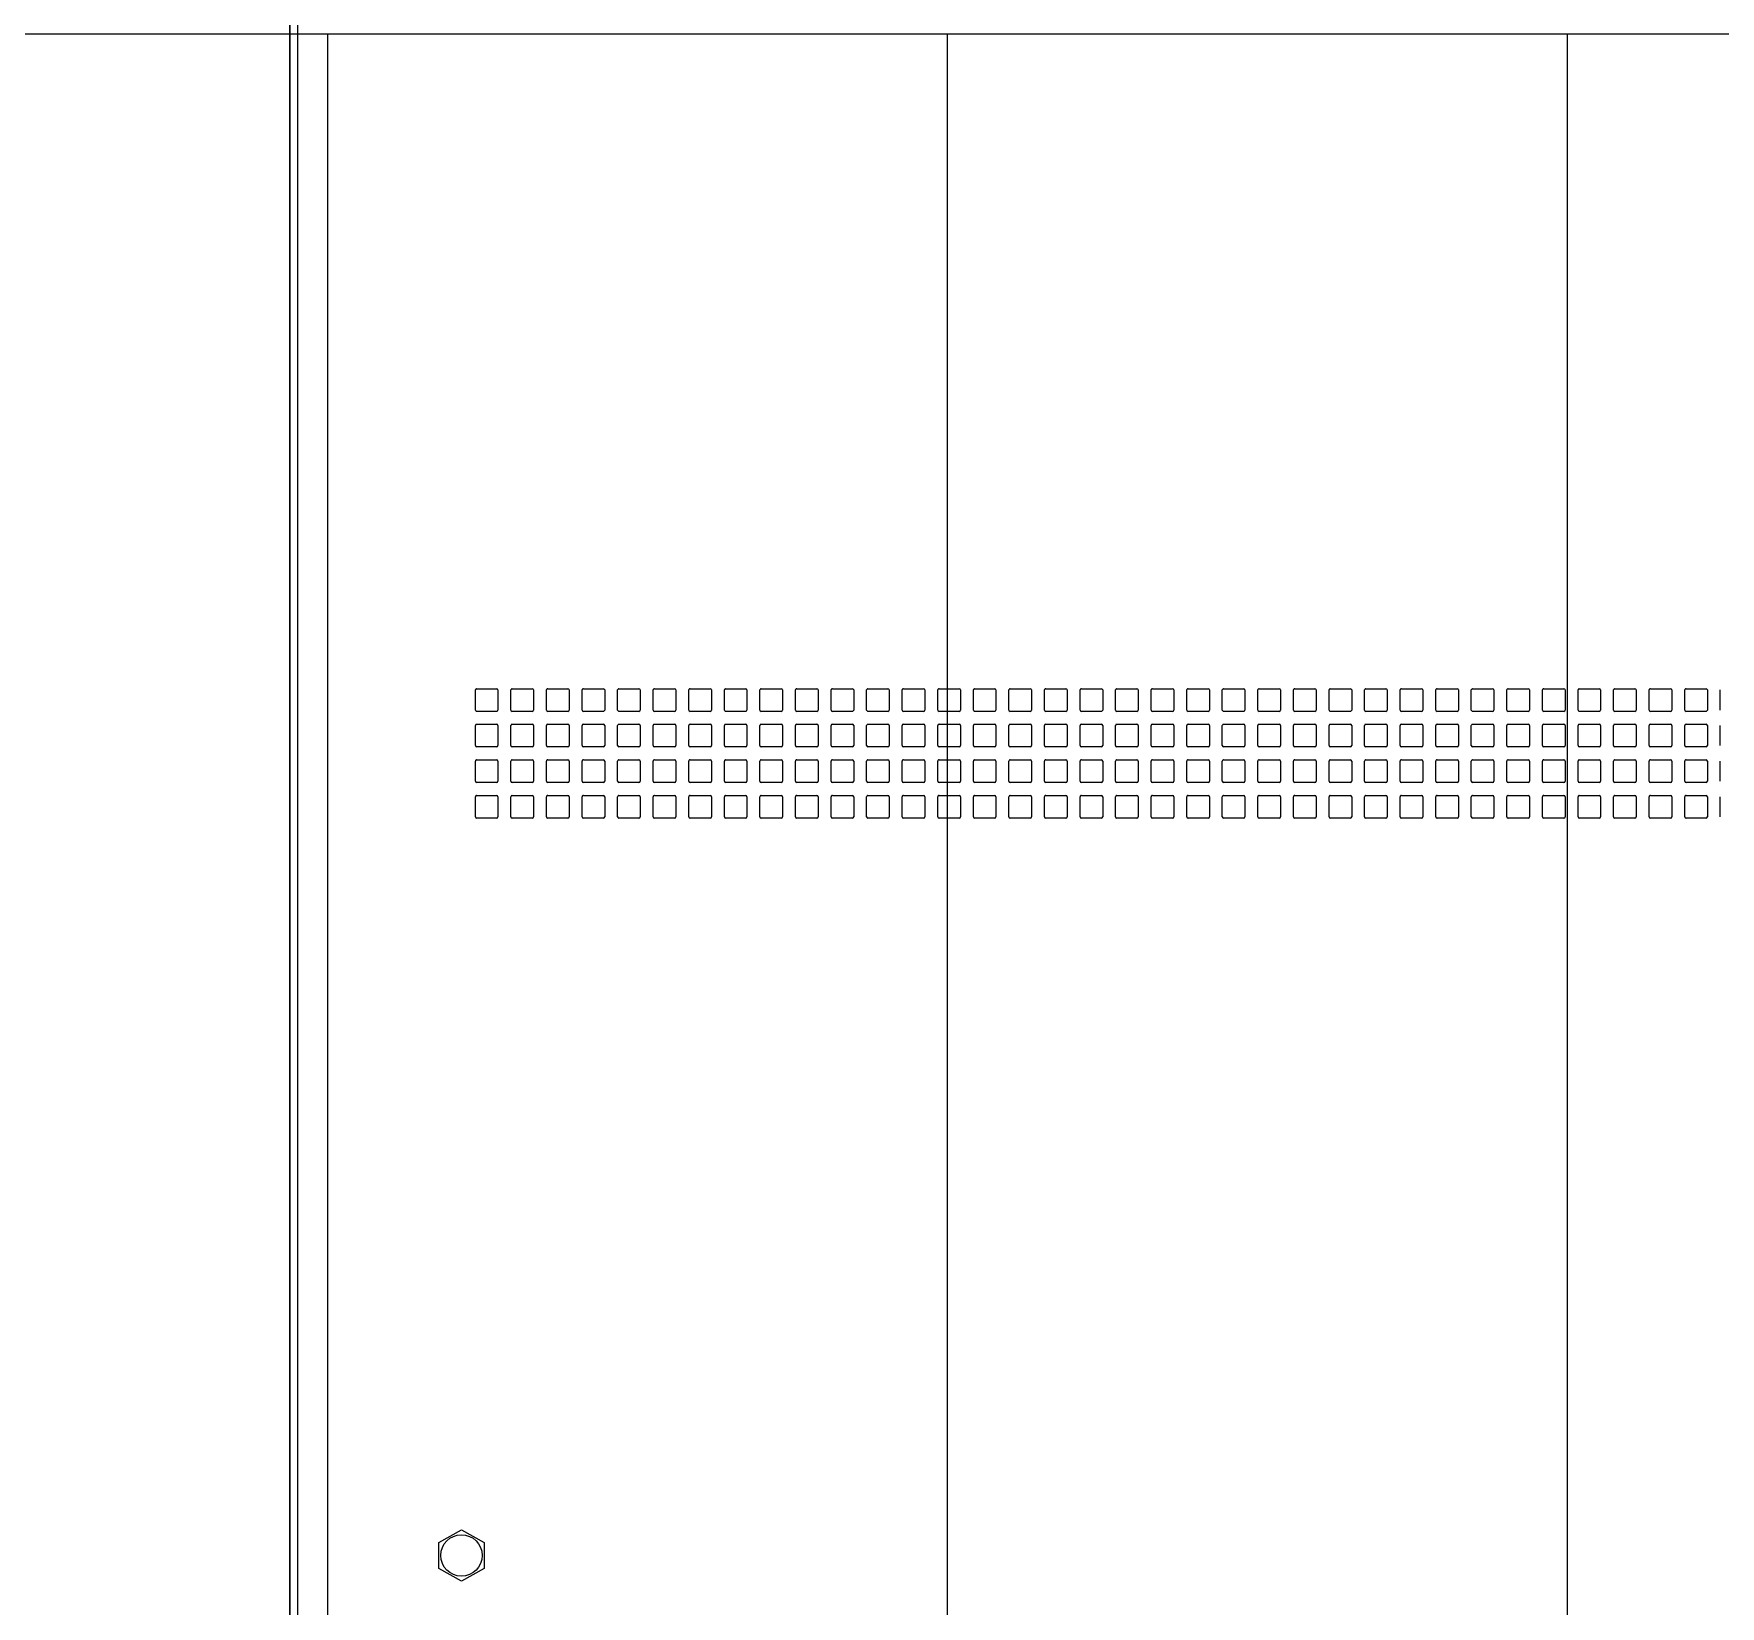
# Model space of a CAD drawing. Extents: x 539033 to 804858, y 468425 to 1263560.
# Drawn here: x 761426.1 to 761686.9, y 486296.1 to 486539.2 of the extents above; entities that cross this region are included whole.
import ezdxf

# ---------------------------------------------------------------- set-up
doc = ezdxf.new("R2010")
doc.units = 0
doc.header["$LTSCALE"] = 1000
doc.header["$MEASUREMENT"] = 0
doc.linetypes.add('DASHED2', pattern=[0.375, 0.25, -0.125])
doc.layers.get('0').update_dxf_attribs({"linetype": 'CONTINUOUS'})
doc.layers.add('02___PRT_ALL_AXES', color=7, linetype='CONTINUOUS')
doc.layers.add('线体内容', color=7, linetype='CONTINUOUS')

# ---------------------------------------------------------------- blocks, each defined once
blk = doc.blocks.new('A$C7E87390C')
at = {"layer": '线体内容', "linetype": 'DASHED2', "ltscale": 100}
for p, q in [((577.05, 600), (577.05, 0)), ((672.87, 600), (672.87, 0)), ((768.7, 600), (768.7, 0)), ((1230, 0), (2.09, 0))]:
    blk.add_line(p, q, dxfattribs=at)
blk = doc.blocks.new('8')
at = {"color": 7, "linetype": 'Continuous'}
for p, q in [((83489.77, 46043.17), (83489.77, 45331.17)), ((83490.97, 46043.17), (83490.97, 45331.17)), ((83491.07, 45332.07), (83491.07, 46043.17)), ((83460.97, 45637.17), (83464.47, 45639.14)), ((83460.97, 45633.16), (83460.97, 45637.17)), ((83464.47, 45639.14), (83467.97, 45637.17)), ((83467.97, 45637.17), (83467.97, 45633.17)), ((83464.47, 45631.2), (83460.97, 45633.16)), ((83467.97, 45633.17), (83464.47, 45631.2)), ((83269.82, 45520.97), (83269.82, 45517.87)), ((83271.82, 45517.87), (83271.82, 45520.97)), ((83272.02, 45521.17), (83275.12, 45521.17)), ((83275.32, 45520.97), (83275.32, 45517.87)), ((83277.32, 45517.87), (83277.32, 45520.97)), ((83277.52, 45521.17), (83280.62, 45521.17)), ((83280.82, 45520.97), (83280.82, 45517.87)), ((83282.82, 45517.87), (83282.82, 45520.97)), ((83283.02, 45521.17), (83286.12, 45521.17)), ((83286.32, 45520.97), (83286.32, 45517.87)), ((83288.32, 45517.87), (83288.32, 45520.97)), ((83288.52, 45521.17), (83291.62, 45521.17)), ((83291.82, 45520.97), (83291.82, 45517.87)), ((83293.82, 45517.87), (83293.82, 45520.97)), ((83294.02, 45521.17), (83297.12, 45521.17)), ((83297.32, 45520.97), (83297.32, 45517.87)), ((83299.32, 45517.87), (83299.32, 45520.97)), ((83299.52, 45521.17), (83302.62, 45521.17)), ((83302.82, 45520.97), (83302.82, 45517.87)), ((83304.82, 45517.87), (83304.82, 45520.97)), ((83305.02, 45521.17), (83308.12, 45521.17)), ((83308.32, 45520.97), (83308.32, 45517.87)), ((83310.32, 45517.87), (83310.32, 45520.97)), ((83310.52, 45521.17), (83313.62, 45521.17)), ((83313.82, 45520.97), (83313.82, 45517.87)), ((83315.82, 45517.87), (83315.82, 45520.97)), ((83316.02, 45521.17), (83319.12, 45521.17)), ((83319.32, 45520.97), (83319.32, 45517.87)), ((83321.32, 45517.87), (83321.32, 45520.97)), ((83321.52, 45521.17), (83324.62, 45521.17)), ((83324.82, 45520.97), (83324.82, 45517.87)), ((83326.82, 45517.87), (83326.82, 45520.97)), ((83327.02, 45521.17), (83330.12, 45521.17)), ((83330.32, 45520.97), (83330.32, 45517.87)), ((83332.32, 45517.87), (83332.32, 45520.97)), ((83332.52, 45521.17), (83335.62, 45521.17)), ((83335.82, 45520.97), (83335.82, 45517.87)), ((83337.82, 45517.87), (83337.82, 45520.97)), ((83338.02, 45521.17), (83341.12, 45521.17)), ((83341.32, 45520.97), (83341.32, 45517.87)), ((83343.32, 45517.87), (83343.32, 45520.97)), ((83343.52, 45521.17), (83346.62, 45521.17)), ((83346.82, 45520.97), (83346.82, 45517.87)), ((83348.82, 45517.87), (83348.82, 45520.97)), ((83349.02, 45521.17), (83352.12, 45521.17)), ((83352.32, 45520.97), (83352.32, 45517.87)), ((83354.32, 45517.87), (83354.32, 45520.97)), ((83354.52, 45521.17), (83357.62, 45521.17)), ((83357.82, 45520.97), (83357.82, 45517.87)), ((83359.82, 45517.87), (83359.82, 45520.97)), ((83360.02, 45521.17), (83363.12, 45521.17)), ((83363.32, 45520.97), (83363.32, 45517.87)), ((83365.32, 45517.87), (83365.32, 45520.97)), ((83365.52, 45521.17), (83368.62, 45521.17)), ((83368.82, 45520.97), (83368.82, 45517.87)), ((83370.82, 45517.87), (83370.82, 45520.97)), ((83371.02, 45521.17), (83374.12, 45521.17)), ((83374.32, 45520.97), (83374.32, 45517.87)), ((83376.32, 45517.87), (83376.32, 45520.97)), ((83376.52, 45521.17), (83379.62, 45521.17)), ((83379.82, 45520.97), (83379.82, 45517.87)), ((83381.82, 45517.87), (83381.82, 45520.97)), ((83382.02, 45521.17), (83385.12, 45521.17)), ((83385.32, 45520.97), (83385.32, 45517.87)), ((83387.32, 45517.87), (83387.32, 45520.97)), ((83387.52, 45521.17), (83390.62, 45521.17)), ((83390.82, 45520.97), (83390.82, 45517.87)), ((83392.82, 45517.87), (83392.82, 45520.97)), ((83393.02, 45521.17), (83396.12, 45521.17)), ((83396.32, 45520.97), (83396.32, 45517.87)), ((83398.32, 45517.87), (83398.32, 45520.97)), ((83398.52, 45521.17), (83401.62, 45521.17)), ((83401.82, 45520.97), (83401.82, 45517.87)), ((83403.82, 45517.87), (83403.82, 45520.97)), ((83404.02, 45521.17), (83407.12, 45521.17)), ((83407.32, 45520.97), (83407.32, 45517.87)), ((83409.32, 45517.87), (83409.32, 45520.97)), ((83409.52, 45521.17), (83412.62, 45521.17)), ((83412.82, 45520.97), (83412.82, 45517.87)), ((83414.82, 45517.87), (83414.82, 45520.97)), ((83415.02, 45521.17), (83418.12, 45521.17)), ((83418.32, 45520.97), (83418.32, 45517.87)), ((83420.32, 45517.87), (83420.32, 45520.97)), ((83420.52, 45521.17), (83423.62, 45521.17)), ((83423.82, 45520.97), (83423.82, 45517.87)), ((83425.82, 45517.87), (83425.82, 45520.97)), ((83426.02, 45521.17), (83429.12, 45521.17)), ((83429.32, 45520.97), (83429.32, 45517.87)), ((83431.32, 45517.87), (83431.32, 45520.97)), ((83431.52, 45521.17), (83434.62, 45521.17)), ((83434.82, 45520.97), (83434.82, 45517.87)), ((83436.82, 45517.87), (83436.82, 45520.97)), ((83437.02, 45521.17), (83440.12, 45521.17)), ((83440.32, 45520.97), (83440.32, 45517.87)), ((83442.32, 45517.87), (83442.32, 45520.97)), ((83442.52, 45521.17), (83445.62, 45521.17)), ((83445.82, 45520.97), (83445.82, 45517.87)), ((83447.82, 45517.87), (83447.82, 45520.97)), ((83448.02, 45521.17), (83451.12, 45521.17)), ((83451.32, 45520.97), (83451.32, 45517.87)), ((83453.32, 45517.87), (83453.32, 45520.97)), ((83453.52, 45521.17), (83456.62, 45521.17)), ((83456.82, 45520.97), (83456.82, 45517.87)), ((83458.82, 45517.87), (83458.82, 45520.97)), ((83459.02, 45521.17), (83462.12, 45521.17)), ((83462.32, 45520.97), (83462.32, 45517.87)), ((83275.12, 45517.67), (83272.02, 45517.67)), ((83280.62, 45517.67), (83277.52, 45517.67)), ((83286.12, 45517.67), (83283.02, 45517.67)), ((83291.62, 45517.67), (83288.52, 45517.67)), ((83297.12, 45517.67), (83294.02, 45517.67)), ((83302.62, 45517.67), (83299.52, 45517.67)), ((83308.12, 45517.67), (83305.02, 45517.67)), ((83313.62, 45517.67), (83310.52, 45517.67)), ((83319.12, 45517.67), (83316.02, 45517.67)), ((83324.62, 45517.67), (83321.52, 45517.67)), ((83330.12, 45517.67), (83327.02, 45517.67)), ((83335.62, 45517.67), (83332.52, 45517.67)), ((83341.12, 45517.67), (83338.02, 45517.67)), ((83346.62, 45517.67), (83343.52, 45517.67)), ((83352.12, 45517.67), (83349.02, 45517.67)), ((83357.62, 45517.67), (83354.52, 45517.67)), ((83363.12, 45517.67), (83360.02, 45517.67)), ((83368.62, 45517.67), (83365.52, 45517.67)), ((83374.12, 45517.67), (83371.02, 45517.67)), ((83379.62, 45517.67), (83376.52, 45517.67)), ((83385.12, 45517.67), (83382.02, 45517.67)), ((83390.62, 45517.67), (83387.52, 45517.67)), ((83396.12, 45517.67), (83393.02, 45517.67)), ((83401.62, 45517.67), (83398.52, 45517.67)), ((83407.12, 45517.67), (83404.02, 45517.67)), ((83412.62, 45517.67), (83409.52, 45517.67)), ((83418.12, 45517.67), (83415.02, 45517.67)), ((83423.62, 45517.67), (83420.52, 45517.67)), ((83429.12, 45517.67), (83426.02, 45517.67)), ((83434.62, 45517.67), (83431.52, 45517.67)), ((83440.12, 45517.67), (83437.02, 45517.67)), ((83445.62, 45517.67), (83442.52, 45517.67)), ((83451.12, 45517.67), (83448.02, 45517.67)), ((83456.62, 45517.67), (83453.52, 45517.67)), ((83462.12, 45517.67), (83459.02, 45517.67)), ((83269.82, 45515.47), (83269.82, 45512.37)), ((83271.82, 45512.37), (83271.82, 45515.47)), ((83272.02, 45515.67), (83275.12, 45515.67)), ((83275.32, 45515.47), (83275.32, 45512.37)), ((83277.32, 45512.37), (83277.32, 45515.47)), ((83277.52, 45515.67), (83280.62, 45515.67)), ((83280.82, 45515.47), (83280.82, 45512.37)), ((83282.82, 45512.37), (83282.82, 45515.47)), ((83283.02, 45515.67), (83286.12, 45515.67)), ((83286.32, 45515.47), (83286.32, 45512.37)), ((83288.32, 45512.37), (83288.32, 45515.47)), ((83288.52, 45515.67), (83291.62, 45515.67)), ((83291.82, 45515.47), (83291.82, 45512.37)), ((83293.82, 45512.37), (83293.82, 45515.47)), ((83294.02, 45515.67), (83297.12, 45515.67)), ((83297.32, 45515.47), (83297.32, 45512.37)), ((83299.32, 45512.37), (83299.32, 45515.47)), ((83299.52, 45515.67), (83302.62, 45515.67)), ((83302.82, 45515.47), (83302.82, 45512.37)), ((83304.82, 45512.37), (83304.82, 45515.47)), ((83305.02, 45515.67), (83308.12, 45515.67)), ((83308.32, 45515.47), (83308.32, 45512.37)), ((83310.32, 45512.37), (83310.32, 45515.47)), ((83310.52, 45515.67), (83313.62, 45515.67)), ((83313.82, 45515.47), (83313.82, 45512.37)), ((83315.82, 45512.37), (83315.82, 45515.47)), ((83316.02, 45515.67), (83319.12, 45515.67)), ((83319.32, 45515.47), (83319.32, 45512.37)), ((83321.32, 45512.37), (83321.32, 45515.47)), ((83321.52, 45515.67), (83324.62, 45515.67)), ((83324.82, 45515.47), (83324.82, 45512.37)), ((83326.82, 45512.37), (83326.82, 45515.47)), ((83327.02, 45515.67), (83330.12, 45515.67)), ((83330.32, 45515.47), (83330.32, 45512.37)), ((83332.32, 45512.37), (83332.32, 45515.47)), ((83332.52, 45515.67), (83335.62, 45515.67)), ((83335.82, 45515.47), (83335.82, 45512.37)), ((83337.82, 45512.37), (83337.82, 45515.47)), ((83338.02, 45515.67), (83341.12, 45515.67)), ((83341.32, 45515.47), (83341.32, 45512.37)), ((83343.32, 45512.37), (83343.32, 45515.47)), ((83343.52, 45515.67), (83346.62, 45515.67)), ((83346.82, 45515.47), (83346.82, 45512.37)), ((83348.82, 45512.37), (83348.82, 45515.47)), ((83349.02, 45515.67), (83352.12, 45515.67)), ((83352.32, 45515.47), (83352.32, 45512.37)), ((83354.32, 45512.37), (83354.32, 45515.47)), ((83354.52, 45515.67), (83357.62, 45515.67)), ((83357.82, 45515.47), (83357.82, 45512.37)), ((83359.82, 45512.37), (83359.82, 45515.47)), ((83360.02, 45515.67), (83363.12, 45515.67)), ((83363.32, 45515.47), (83363.32, 45512.37)), ((83365.32, 45512.37), (83365.32, 45515.47)), ((83365.52, 45515.67), (83368.62, 45515.67)), ((83368.82, 45515.47), (83368.82, 45512.37)), ((83370.82, 45512.37), (83370.82, 45515.47)), ((83371.02, 45515.67), (83374.12, 45515.67)), ((83374.32, 45515.47), (83374.32, 45512.37)), ((83376.32, 45512.37), (83376.32, 45515.47)), ((83376.52, 45515.67), (83379.62, 45515.67)), ((83379.82, 45515.47), (83379.82, 45512.37)), ((83381.82, 45512.37), (83381.82, 45515.47)), ((83382.02, 45515.67), (83385.12, 45515.67)), ((83385.32, 45515.47), (83385.32, 45512.37)), ((83387.32, 45512.37), (83387.32, 45515.47)), ((83387.52, 45515.67), (83390.62, 45515.67)), ((83390.82, 45515.47), (83390.82, 45512.37)), ((83392.82, 45512.37), (83392.82, 45515.47)), ((83393.02, 45515.67), (83396.12, 45515.67)), ((83396.32, 45515.47), (83396.32, 45512.37)), ((83398.32, 45512.37), (83398.32, 45515.47)), ((83398.52, 45515.67), (83401.62, 45515.67)), ((83401.82, 45515.47), (83401.82, 45512.37)), ((83403.82, 45512.37), (83403.82, 45515.47)), ((83404.02, 45515.67), (83407.12, 45515.67)), ((83407.32, 45515.47), (83407.32, 45512.37)), ((83409.32, 45512.37), (83409.32, 45515.47)), ((83409.52, 45515.67), (83412.62, 45515.67)), ((83412.82, 45515.47), (83412.82, 45512.37)), ((83414.82, 45512.37), (83414.82, 45515.47)), ((83415.02, 45515.67), (83418.12, 45515.67)), ((83418.32, 45515.47), (83418.32, 45512.37)), ((83420.32, 45512.37), (83420.32, 45515.47)), ((83420.52, 45515.67), (83423.62, 45515.67)), ((83423.82, 45515.47), (83423.82, 45512.37)), ((83425.82, 45512.37), (83425.82, 45515.47)), ((83426.02, 45515.67), (83429.12, 45515.67)), ((83429.32, 45515.47), (83429.32, 45512.37)), ((83431.32, 45512.37), (83431.32, 45515.47)), ((83431.52, 45515.67), (83434.62, 45515.67)), ((83434.82, 45515.47), (83434.82, 45512.37)), ((83436.82, 45512.37), (83436.82, 45515.47)), ((83437.02, 45515.67), (83440.12, 45515.67)), ((83440.32, 45515.47), (83440.32, 45512.37)), ((83442.32, 45512.37), (83442.32, 45515.47)), ((83442.52, 45515.67), (83445.62, 45515.67)), ((83445.82, 45515.47), (83445.82, 45512.37)), ((83447.82, 45512.37), (83447.82, 45515.47)), ((83448.02, 45515.67), (83451.12, 45515.67)), ((83451.32, 45515.47), (83451.32, 45512.37)), ((83453.32, 45512.37), (83453.32, 45515.47)), ((83453.52, 45515.67), (83456.62, 45515.67)), ((83456.82, 45515.47), (83456.82, 45512.37)), ((83458.82, 45512.37), (83458.82, 45515.47)), ((83459.02, 45515.67), (83462.12, 45515.67)), ((83462.32, 45515.47), (83462.32, 45512.37)), ((83275.12, 45512.17), (83272.02, 45512.17)), ((83280.62, 45512.17), (83277.52, 45512.17)), ((83286.12, 45512.17), (83283.02, 45512.17)), ((83291.62, 45512.17), (83288.52, 45512.17)), ((83297.12, 45512.17), (83294.02, 45512.17)), ((83302.62, 45512.17), (83299.52, 45512.17)), ((83308.12, 45512.17), (83305.02, 45512.17)), ((83313.62, 45512.17), (83310.52, 45512.17)), ((83319.12, 45512.17), (83316.02, 45512.17)), ((83324.62, 45512.17), (83321.52, 45512.17)), ((83330.12, 45512.17), (83327.02, 45512.17)), ((83335.62, 45512.17), (83332.52, 45512.17)), ((83341.12, 45512.17), (83338.02, 45512.17)), ((83346.62, 45512.17), (83343.52, 45512.17)), ((83352.12, 45512.17), (83349.02, 45512.17)), ((83357.62, 45512.17), (83354.52, 45512.17)), ((83363.12, 45512.17), (83360.02, 45512.17)), ((83368.62, 45512.17), (83365.52, 45512.17)), ((83374.12, 45512.17), (83371.02, 45512.17)), ((83379.62, 45512.17), (83376.52, 45512.17)), ((83385.12, 45512.17), (83382.02, 45512.17)), ((83390.62, 45512.17), (83387.52, 45512.17)), ((83396.12, 45512.17), (83393.02, 45512.17)), ((83401.62, 45512.17), (83398.52, 45512.17)), ((83407.12, 45512.17), (83404.02, 45512.17)), ((83412.62, 45512.17), (83409.52, 45512.17)), ((83418.12, 45512.17), (83415.02, 45512.17)), ((83423.62, 45512.17), (83420.52, 45512.17)), ((83429.12, 45512.17), (83426.02, 45512.17)), ((83434.62, 45512.17), (83431.52, 45512.17)), ((83440.12, 45512.17), (83437.02, 45512.17)), ((83445.62, 45512.17), (83442.52, 45512.17)), ((83451.12, 45512.17), (83448.02, 45512.17)), ((83456.62, 45512.17), (83453.52, 45512.17)), ((83462.12, 45512.17), (83459.02, 45512.17)), ((83269.82, 45509.97), (83269.82, 45506.87)), ((83271.82, 45506.87), (83271.82, 45509.97)), ((83272.02, 45510.17), (83275.12, 45510.17)), ((83275.32, 45509.97), (83275.32, 45506.87)), ((83277.32, 45506.87), (83277.32, 45509.97)), ((83277.52, 45510.17), (83280.62, 45510.17)), ((83280.82, 45509.97), (83280.82, 45506.87)), ((83282.82, 45506.87), (83282.82, 45509.97)), ((83283.02, 45510.17), (83286.12, 45510.17)), ((83286.32, 45509.97), (83286.32, 45506.87)), ((83288.32, 45506.87), (83288.32, 45509.97)), ((83288.52, 45510.17), (83291.62, 45510.17)), ((83291.82, 45509.97), (83291.82, 45506.87)), ((83293.82, 45506.87), (83293.82, 45509.97)), ((83294.02, 45510.17), (83297.12, 45510.17)), ((83297.32, 45509.97), (83297.32, 45506.87)), ((83299.32, 45506.87), (83299.32, 45509.97)), ((83299.52, 45510.17), (83302.62, 45510.17)), ((83302.82, 45509.97), (83302.82, 45506.87)), ((83304.82, 45506.87), (83304.82, 45509.97)), ((83305.02, 45510.17), (83308.12, 45510.17)), ((83308.32, 45509.97), (83308.32, 45506.87)), ((83310.32, 45506.87), (83310.32, 45509.97)), ((83310.52, 45510.17), (83313.62, 45510.17)), ((83313.82, 45509.97), (83313.82, 45506.87)), ((83315.82, 45506.87), (83315.82, 45509.97)), ((83316.02, 45510.17), (83319.12, 45510.17)), ((83319.32, 45509.97), (83319.32, 45506.87)), ((83321.32, 45506.87), (83321.32, 45509.97)), ((83321.52, 45510.17), (83324.62, 45510.17)), ((83324.82, 45509.97), (83324.82, 45506.87)), ((83326.82, 45506.87), (83326.82, 45509.97)), ((83327.02, 45510.17), (83330.12, 45510.17)), ((83330.32, 45509.97), (83330.32, 45506.87)), ((83332.32, 45506.87), (83332.32, 45509.97)), ((83332.52, 45510.17), (83335.62, 45510.17)), ((83335.82, 45509.97), (83335.82, 45506.87)), ((83337.82, 45506.87), (83337.82, 45509.97)), ((83338.02, 45510.17), (83341.12, 45510.17)), ((83341.32, 45509.97), (83341.32, 45506.87)), ((83343.32, 45506.87), (83343.32, 45509.97)), ((83343.52, 45510.17), (83346.62, 45510.17)), ((83346.82, 45509.97), (83346.82, 45506.87)), ((83348.82, 45506.87), (83348.82, 45509.97)), ((83349.02, 45510.17), (83352.12, 45510.17)), ((83352.32, 45509.97), (83352.32, 45506.87)), ((83354.32, 45506.87), (83354.32, 45509.97)), ((83354.52, 45510.17), (83357.62, 45510.17)), ((83357.82, 45509.97), (83357.82, 45506.87)), ((83359.82, 45506.87), (83359.82, 45509.97)), ((83360.02, 45510.17), (83363.12, 45510.17)), ((83363.32, 45509.97), (83363.32, 45506.87)), ((83365.32, 45506.87), (83365.32, 45509.97)), ((83365.52, 45510.17), (83368.62, 45510.17)), ((83368.82, 45509.97), (83368.82, 45506.87)), ((83370.82, 45506.87), (83370.82, 45509.97)), ((83371.02, 45510.17), (83374.12, 45510.17)), ((83374.32, 45509.97), (83374.32, 45506.87)), ((83376.32, 45506.87), (83376.32, 45509.97)), ((83376.52, 45510.17), (83379.62, 45510.17)), ((83379.82, 45509.97), (83379.82, 45506.87)), ((83381.82, 45506.87), (83381.82, 45509.97)), ((83382.02, 45510.17), (83385.12, 45510.17)), ((83385.32, 45509.97), (83385.32, 45506.87)), ((83387.32, 45506.87), (83387.32, 45509.97)), ((83387.52, 45510.17), (83390.62, 45510.17)), ((83390.82, 45509.97), (83390.82, 45506.87)), ((83392.82, 45506.87), (83392.82, 45509.97)), ((83393.02, 45510.17), (83396.12, 45510.17)), ((83396.32, 45509.97), (83396.32, 45506.87)), ((83398.32, 45506.87), (83398.32, 45509.97)), ((83398.52, 45510.17), (83401.62, 45510.17)), ((83401.82, 45509.97), (83401.82, 45506.87)), ((83403.82, 45506.87), (83403.82, 45509.97)), ((83404.02, 45510.17), (83407.12, 45510.17)), ((83407.32, 45509.97), (83407.32, 45506.87)), ((83409.32, 45506.87), (83409.32, 45509.97)), ((83409.52, 45510.17), (83412.62, 45510.17)), ((83412.82, 45509.97), (83412.82, 45506.87)), ((83414.82, 45506.87), (83414.82, 45509.97)), ((83415.02, 45510.17), (83418.12, 45510.17)), ((83418.32, 45509.97), (83418.32, 45506.87)), ((83420.32, 45506.87), (83420.32, 45509.97)), ((83420.52, 45510.17), (83423.62, 45510.17)), ((83423.82, 45509.97), (83423.82, 45506.87)), ((83425.82, 45506.87), (83425.82, 45509.97)), ((83426.02, 45510.17), (83429.12, 45510.17)), ((83429.32, 45509.97), (83429.32, 45506.87)), ((83431.32, 45506.87), (83431.32, 45509.97)), ((83431.52, 45510.17), (83434.62, 45510.17)), ((83434.82, 45509.97), (83434.82, 45506.87)), ((83436.82, 45506.87), (83436.82, 45509.97)), ((83437.02, 45510.17), (83440.12, 45510.17)), ((83440.32, 45509.97), (83440.32, 45506.87)), ((83442.32, 45506.87), (83442.32, 45509.97)), ((83442.52, 45510.17), (83445.62, 45510.17)), ((83445.82, 45509.97), (83445.82, 45506.87)), ((83447.82, 45506.87), (83447.82, 45509.97)), ((83448.02, 45510.17), (83451.12, 45510.17)), ((83451.32, 45509.97), (83451.32, 45506.87)), ((83453.32, 45506.87), (83453.32, 45509.97)), ((83453.52, 45510.17), (83456.62, 45510.17)), ((83456.82, 45509.97), (83456.82, 45506.87)), ((83458.82, 45506.87), (83458.82, 45509.97)), ((83459.02, 45510.17), (83462.12, 45510.17)), ((83462.32, 45509.97), (83462.32, 45506.87)), ((83275.12, 45506.67), (83272.02, 45506.67)), ((83280.62, 45506.67), (83277.52, 45506.67)), ((83286.12, 45506.67), (83283.02, 45506.67)), ((83291.62, 45506.67), (83288.52, 45506.67)), ((83297.12, 45506.67), (83294.02, 45506.67)), ((83302.62, 45506.67), (83299.52, 45506.67)), ((83308.12, 45506.67), (83305.02, 45506.67)), ((83313.62, 45506.67), (83310.52, 45506.67)), ((83319.12, 45506.67), (83316.02, 45506.67)), ((83324.62, 45506.67), (83321.52, 45506.67)), ((83330.12, 45506.67), (83327.02, 45506.67)), ((83335.62, 45506.67), (83332.52, 45506.67)), ((83341.12, 45506.67), (83338.02, 45506.67)), ((83346.62, 45506.67), (83343.52, 45506.67)), ((83352.12, 45506.67), (83349.02, 45506.67)), ((83357.62, 45506.67), (83354.52, 45506.67)), ((83363.12, 45506.67), (83360.02, 45506.67)), ((83368.62, 45506.67), (83365.52, 45506.67)), ((83374.12, 45506.67), (83371.02, 45506.67)), ((83379.62, 45506.67), (83376.52, 45506.67)), ((83385.12, 45506.67), (83382.02, 45506.67)), ((83390.62, 45506.67), (83387.52, 45506.67)), ((83396.12, 45506.67), (83393.02, 45506.67)), ((83401.62, 45506.67), (83398.52, 45506.67)), ((83407.12, 45506.67), (83404.02, 45506.67)), ((83412.62, 45506.67), (83409.52, 45506.67)), ((83418.12, 45506.67), (83415.02, 45506.67)), ((83423.62, 45506.67), (83420.52, 45506.67)), ((83429.12, 45506.67), (83426.02, 45506.67)), ((83434.62, 45506.67), (83431.52, 45506.67)), ((83440.12, 45506.67), (83437.02, 45506.67)), ((83445.62, 45506.67), (83442.52, 45506.67)), ((83451.12, 45506.67), (83448.02, 45506.67)), ((83456.62, 45506.67), (83453.52, 45506.67)), ((83462.12, 45506.67), (83459.02, 45506.67)), ((83269.82, 45504.47), (83269.82, 45501.37)), ((83271.82, 45501.37), (83271.82, 45504.47)), ((83272.02, 45504.67), (83275.12, 45504.67)), ((83275.32, 45504.47), (83275.32, 45501.37)), ((83277.32, 45501.37), (83277.32, 45504.47)), ((83277.52, 45504.67), (83280.62, 45504.67)), ((83280.82, 45504.47), (83280.82, 45501.37)), ((83282.82, 45501.37), (83282.82, 45504.47)), ((83283.02, 45504.67), (83286.12, 45504.67)), ((83286.32, 45504.47), (83286.32, 45501.37)), ((83288.32, 45501.37), (83288.32, 45504.47)), ((83288.52, 45504.67), (83291.62, 45504.67)), ((83291.82, 45504.47), (83291.82, 45501.37)), ((83293.82, 45501.37), (83293.82, 45504.47)), ((83294.02, 45504.67), (83297.12, 45504.67)), ((83297.32, 45504.47), (83297.32, 45501.37)), ((83299.32, 45501.37), (83299.32, 45504.47)), ((83299.52, 45504.67), (83302.62, 45504.67)), ((83302.82, 45504.47), (83302.82, 45501.37)), ((83304.82, 45501.37), (83304.82, 45504.47)), ((83305.02, 45504.67), (83308.12, 45504.67)), ((83308.32, 45504.47), (83308.32, 45501.37)), ((83310.32, 45501.37), (83310.32, 45504.47)), ((83310.52, 45504.67), (83313.62, 45504.67)), ((83313.82, 45504.47), (83313.82, 45501.37)), ((83315.82, 45501.37), (83315.82, 45504.47)), ((83316.02, 45504.67), (83319.12, 45504.67)), ((83319.32, 45504.47), (83319.32, 45501.37)), ((83321.32, 45501.37), (83321.32, 45504.47)), ((83321.52, 45504.67), (83324.62, 45504.67)), ((83324.82, 45504.47), (83324.82, 45501.37)), ((83326.82, 45501.37), (83326.82, 45504.47)), ((83327.02, 45504.67), (83330.12, 45504.67)), ((83330.32, 45504.47), (83330.32, 45501.37)), ((83332.32, 45501.37), (83332.32, 45504.47)), ((83332.52, 45504.67), (83335.62, 45504.67)), ((83335.82, 45504.47), (83335.82, 45501.37)), ((83337.82, 45501.37), (83337.82, 45504.47)), ((83338.02, 45504.67), (83341.12, 45504.67)), ((83341.32, 45504.47), (83341.32, 45501.37)), ((83343.32, 45501.37), (83343.32, 45504.47)), ((83343.52, 45504.67), (83346.62, 45504.67)), ((83346.82, 45504.47), (83346.82, 45501.37)), ((83348.82, 45501.37), (83348.82, 45504.47)), ((83349.02, 45504.67), (83352.12, 45504.67)), ((83352.32, 45504.47), (83352.32, 45501.37)), ((83354.32, 45501.37), (83354.32, 45504.47)), ((83354.52, 45504.67), (83357.62, 45504.67)), ((83357.82, 45504.47), (83357.82, 45501.37)), ((83359.82, 45501.37), (83359.82, 45504.47)), ((83360.02, 45504.67), (83363.12, 45504.67)), ((83363.32, 45504.47), (83363.32, 45501.37)), ((83365.32, 45501.37), (83365.32, 45504.47)), ((83365.52, 45504.67), (83368.62, 45504.67)), ((83368.82, 45504.47), (83368.82, 45501.37)), ((83370.82, 45501.37), (83370.82, 45504.47)), ((83371.02, 45504.67), (83374.12, 45504.67)), ((83374.32, 45504.47), (83374.32, 45501.37)), ((83376.32, 45501.37), (83376.32, 45504.47)), ((83376.52, 45504.67), (83379.62, 45504.67)), ((83379.82, 45504.47), (83379.82, 45501.37)), ((83381.82, 45501.37), (83381.82, 45504.47)), ((83382.02, 45504.67), (83385.12, 45504.67)), ((83385.32, 45504.47), (83385.32, 45501.37)), ((83387.32, 45501.37), (83387.32, 45504.47)), ((83387.52, 45504.67), (83390.62, 45504.67)), ((83390.82, 45504.47), (83390.82, 45501.37)), ((83392.82, 45501.37), (83392.82, 45504.47)), ((83393.02, 45504.67), (83396.12, 45504.67)), ((83396.32, 45504.47), (83396.32, 45501.37)), ((83398.32, 45501.37), (83398.32, 45504.47)), ((83398.52, 45504.67), (83401.62, 45504.67)), ((83401.82, 45504.47), (83401.82, 45501.37)), ((83403.82, 45501.37), (83403.82, 45504.47)), ((83404.02, 45504.67), (83407.12, 45504.67)), ((83407.32, 45504.47), (83407.32, 45501.37)), ((83409.32, 45501.37), (83409.32, 45504.47)), ((83409.52, 45504.67), (83412.62, 45504.67)), ((83412.82, 45504.47), (83412.82, 45501.37)), ((83414.82, 45501.37), (83414.82, 45504.47)), ((83415.02, 45504.67), (83418.12, 45504.67)), ((83418.32, 45504.47), (83418.32, 45501.37)), ((83420.32, 45501.37), (83420.32, 45504.47)), ((83420.52, 45504.67), (83423.62, 45504.67)), ((83423.82, 45504.47), (83423.82, 45501.37)), ((83425.82, 45501.37), (83425.82, 45504.47)), ((83426.02, 45504.67), (83429.12, 45504.67)), ((83429.32, 45504.47), (83429.32, 45501.37)), ((83431.32, 45501.37), (83431.32, 45504.47)), ((83431.52, 45504.67), (83434.62, 45504.67)), ((83434.82, 45504.47), (83434.82, 45501.37)), ((83436.82, 45501.37), (83436.82, 45504.47)), ((83437.02, 45504.67), (83440.12, 45504.67)), ((83440.32, 45504.47), (83440.32, 45501.37)), ((83442.32, 45501.37), (83442.32, 45504.47)), ((83442.52, 45504.67), (83445.62, 45504.67)), ((83445.82, 45504.47), (83445.82, 45501.37)), ((83447.82, 45501.37), (83447.82, 45504.47)), ((83448.02, 45504.67), (83451.12, 45504.67)), ((83451.32, 45504.47), (83451.32, 45501.37)), ((83453.32, 45501.37), (83453.32, 45504.47)), ((83453.52, 45504.67), (83456.62, 45504.67)), ((83456.82, 45504.47), (83456.82, 45501.37)), ((83458.82, 45501.37), (83458.82, 45504.47)), ((83459.02, 45504.67), (83462.12, 45504.67)), ((83462.32, 45504.47), (83462.32, 45501.37)), ((83275.12, 45501.17), (83272.02, 45501.17)), ((83280.62, 45501.17), (83277.52, 45501.17)), ((83286.12, 45501.17), (83283.02, 45501.17)), ((83291.62, 45501.17), (83288.52, 45501.17)), ((83297.12, 45501.17), (83294.02, 45501.17)), ((83302.62, 45501.17), (83299.52, 45501.17)), ((83308.12, 45501.17), (83305.02, 45501.17)), ((83313.62, 45501.17), (83310.52, 45501.17)), ((83319.12, 45501.17), (83316.02, 45501.17)), ((83324.62, 45501.17), (83321.52, 45501.17)), ((83330.12, 45501.17), (83327.02, 45501.17)), ((83335.62, 45501.17), (83332.52, 45501.17)), ((83341.12, 45501.17), (83338.02, 45501.17)), ((83346.62, 45501.17), (83343.52, 45501.17)), ((83352.12, 45501.17), (83349.02, 45501.17)), ((83357.62, 45501.17), (83354.52, 45501.17)), ((83363.12, 45501.17), (83360.02, 45501.17)), ((83368.62, 45501.17), (83365.52, 45501.17)), ((83374.12, 45501.17), (83371.02, 45501.17)), ((83379.62, 45501.17), (83376.52, 45501.17)), ((83385.12, 45501.17), (83382.02, 45501.17)), ((83390.62, 45501.17), (83387.52, 45501.17)), ((83396.12, 45501.17), (83393.02, 45501.17)), ((83401.62, 45501.17), (83398.52, 45501.17)), ((83407.12, 45501.17), (83404.02, 45501.17)), ((83412.62, 45501.17), (83409.52, 45501.17)), ((83418.12, 45501.17), (83415.02, 45501.17)), ((83423.62, 45501.17), (83420.52, 45501.17)), ((83429.12, 45501.17), (83426.02, 45501.17)), ((83434.62, 45501.17), (83431.52, 45501.17)), ((83440.12, 45501.17), (83437.02, 45501.17)), ((83445.62, 45501.17), (83442.52, 45501.17)), ((83451.12, 45501.17), (83448.02, 45501.17)), ((83456.62, 45501.17), (83453.52, 45501.17)), ((83462.12, 45501.17), (83459.02, 45501.17))]:
    blk.add_line(p, q, dxfattribs=at)
for centre, start, end in [((83272.02, 45520.97), 90, 180), ((83275.12, 45520.97), 0, 90), ((83277.52, 45520.97), 90, 180), ((83280.62, 45520.97), 0, 90), ((83283.02, 45520.97), 90, 180), ((83286.12, 45520.97), 0, 90), ((83288.52, 45520.97), 90, 180), ((83291.62, 45520.97), 0, 90), ((83294.02, 45520.97), 90, 180), ((83297.12, 45520.97), 0, 90), ((83299.52, 45520.97), 90, 180), ((83302.62, 45520.97), 0, 90), ((83305.02, 45520.97), 90, 180), ((83308.12, 45520.97), 0, 90), ((83310.52, 45520.97), 90, 180), ((83313.62, 45520.97), 0, 90), ((83316.02, 45520.97), 90, 180), ((83319.12, 45520.97), 0, 90), ((83321.52, 45520.97), 90, 180), ((83324.62, 45520.97), 0, 90), ((83327.02, 45520.97), 90, 180), ((83330.12, 45520.97), 0, 90), ((83332.52, 45520.97), 90, 180), ((83335.62, 45520.97), 0, 90), ((83338.02, 45520.97), 90, 180), ((83341.12, 45520.97), 0, 90), ((83343.52, 45520.97), 90, 180), ((83346.62, 45520.97), 0, 90), ((83349.02, 45520.97), 90, 180), ((83352.12, 45520.97), 0, 90), ((83354.52, 45520.97), 90, 180), ((83357.62, 45520.97), 0, 90), ((83360.02, 45520.97), 90, 180), ((83363.12, 45520.97), 0, 90), ((83365.52, 45520.97), 90, 180), ((83368.62, 45520.97), 0, 90), ((83371.02, 45520.97), 90, 180), ((83374.12, 45520.97), 0, 90), ((83376.52, 45520.97), 90, 180), ((83379.62, 45520.97), 0, 90), ((83382.02, 45520.97), 90, 180), ((83385.12, 45520.97), 0, 90), ((83387.52, 45520.97), 90, 180), ((83390.62, 45520.97), 0, 90), ((83393.02, 45520.97), 90, 180), ((83396.12, 45520.97), 0, 90), ((83398.52, 45520.97), 90, 180), ((83401.62, 45520.97), 0, 90), ((83404.02, 45520.97), 90, 180), ((83407.12, 45520.97), 0, 90), ((83409.52, 45520.97), 90, 180), ((83412.62, 45520.97), 0, 90), ((83415.02, 45520.97), 90, 180), ((83418.12, 45520.97), 0, 90), ((83420.52, 45520.97), 90, 180), ((83423.62, 45520.97), 0, 90), ((83426.02, 45520.97), 90, 180), ((83429.12, 45520.97), 0, 90), ((83431.52, 45520.97), 90, 180), ((83434.62, 45520.97), 0, 90), ((83437.02, 45520.97), 90, 180), ((83440.12, 45520.97), 0, 90), ((83442.52, 45520.97), 90, 180), ((83445.62, 45520.97), 0, 90), ((83448.02, 45520.97), 90, 180), ((83451.12, 45520.97), 0, 90), ((83453.52, 45520.97), 90, 180), ((83456.62, 45520.97), 0, 90), ((83459.02, 45520.97), 90, 180), ((83462.12, 45520.97), 0, 90), ((83272.02, 45517.87), 180, 270), ((83275.12, 45517.87), 270, 0), ((83277.52, 45517.87), 180, 270), ((83280.62, 45517.87), 270, 0), ((83283.02, 45517.87), 180, 270), ((83286.12, 45517.87), 270, 0), ((83288.52, 45517.87), 180, 270), ((83291.62, 45517.87), 270, 0), ((83294.02, 45517.87), 180, 270), ((83297.12, 45517.87), 270, 0), ((83299.52, 45517.87), 180, 270), ((83302.62, 45517.87), 270, 0), ((83305.02, 45517.87), 180, 270), ((83308.12, 45517.87), 270, 0), ((83310.52, 45517.87), 180, 270), ((83313.62, 45517.87), 270, 0), ((83316.02, 45517.87), 180, 270), ((83319.12, 45517.87), 270, 0), ((83321.52, 45517.87), 180, 270), ((83324.62, 45517.87), 270, 0), ((83327.02, 45517.87), 180, 270), ((83330.12, 45517.87), 270, 0), ((83332.52, 45517.87), 180, 270), ((83335.62, 45517.87), 270, 0), ((83338.02, 45517.87), 180, 270), ((83341.12, 45517.87), 270, 0), ((83343.52, 45517.87), 180, 270), ((83346.62, 45517.87), 270, 0), ((83349.02, 45517.87), 180, 270), ((83352.12, 45517.87), 270, 0), ((83354.52, 45517.87), 180, 270), ((83357.62, 45517.87), 270, 0), ((83360.02, 45517.87), 180, 270), ((83363.12, 45517.87), 270, 0), ((83365.52, 45517.87), 180, 270), ((83368.62, 45517.87), 270, 0), ((83371.02, 45517.87), 180, 270), ((83374.12, 45517.87), 270, 0), ((83376.52, 45517.87), 180, 270), ((83379.62, 45517.87), 270, 0), ((83382.02, 45517.87), 180, 270), ((83385.12, 45517.87), 270, 0), ((83387.52, 45517.87), 180, 270), ((83390.62, 45517.87), 270, 0), ((83393.02, 45517.87), 180, 270), ((83396.12, 45517.87), 270, 0), ((83398.52, 45517.87), 180, 270), ((83401.62, 45517.87), 270, 0), ((83404.02, 45517.87), 180, 270), ((83407.12, 45517.87), 270, 0), ((83409.52, 45517.87), 180, 270), ((83412.62, 45517.87), 270, 0), ((83415.02, 45517.87), 180, 270), ((83418.12, 45517.87), 270, 0), ((83420.52, 45517.87), 180, 270), ((83423.62, 45517.87), 270, 0), ((83426.02, 45517.87), 180, 270), ((83429.12, 45517.87), 270, 0), ((83431.52, 45517.87), 180, 270), ((83434.62, 45517.87), 270, 0), ((83437.02, 45517.87), 180, 270), ((83440.12, 45517.87), 270, 0), ((83442.52, 45517.87), 180, 270), ((83445.62, 45517.87), 270, 0), ((83448.02, 45517.87), 180, 270), ((83451.12, 45517.87), 270, 0), ((83453.52, 45517.87), 180, 270), ((83456.62, 45517.87), 270, 0), ((83459.02, 45517.87), 180, 270), ((83462.12, 45517.87), 270, 0), ((83272.02, 45515.47), 90, 180), ((83275.12, 45515.47), 0, 90), ((83277.52, 45515.47), 90, 180), ((83280.62, 45515.47), 0, 90), ((83283.02, 45515.47), 90, 180), ((83286.12, 45515.47), 0, 90), ((83288.52, 45515.47), 90, 180), ((83291.62, 45515.47), 0, 90), ((83294.02, 45515.47), 90, 180), ((83297.12, 45515.47), 0, 90), ((83299.52, 45515.47), 90, 180), ((83302.62, 45515.47), 0, 90), ((83305.02, 45515.47), 90, 180), ((83308.12, 45515.47), 0, 90), ((83310.52, 45515.47), 90, 180), ((83313.62, 45515.47), 0, 90), ((83316.02, 45515.47), 90, 180), ((83319.12, 45515.47), 0, 90), ((83321.52, 45515.47), 90, 180), ((83324.62, 45515.47), 0, 90), ((83327.02, 45515.47), 90, 180), ((83330.12, 45515.47), 0, 90), ((83332.52, 45515.47), 90, 180), ((83335.62, 45515.47), 0, 90), ((83338.02, 45515.47), 90, 180), ((83341.12, 45515.47), 0, 90), ((83343.52, 45515.47), 90, 180), ((83346.62, 45515.47), 0, 90), ((83349.02, 45515.47), 90, 180), ((83352.12, 45515.47), 0, 90), ((83354.52, 45515.47), 90, 180), ((83357.62, 45515.47), 0, 90), ((83360.02, 45515.47), 90, 180), ((83363.12, 45515.47), 0, 90), ((83365.52, 45515.47), 90, 180), ((83368.62, 45515.47), 0, 90), ((83371.02, 45515.47), 90, 180), ((83374.12, 45515.47), 0, 90), ((83376.52, 45515.47), 90, 180), ((83379.62, 45515.47), 0, 90), ((83382.02, 45515.47), 90, 180), ((83385.12, 45515.47), 0, 90), ((83387.52, 45515.47), 90, 180), ((83390.62, 45515.47), 0, 90), ((83393.02, 45515.47), 90, 180), ((83396.12, 45515.47), 0, 90), ((83398.52, 45515.47), 90, 180), ((83401.62, 45515.47), 0, 90), ((83404.02, 45515.47), 90, 180), ((83407.12, 45515.47), 0, 90), ((83409.52, 45515.47), 90, 180), ((83412.62, 45515.47), 0, 90), ((83415.02, 45515.47), 90, 180), ((83418.12, 45515.47), 0, 90), ((83420.52, 45515.47), 90, 180), ((83423.62, 45515.47), 0, 90), ((83426.02, 45515.47), 90, 180), ((83429.12, 45515.47), 0, 90), ((83431.52, 45515.47), 90, 180), ((83434.62, 45515.47), 0, 90), ((83437.02, 45515.47), 90, 180), ((83440.12, 45515.47), 0, 90), ((83442.52, 45515.47), 90, 180), ((83445.62, 45515.47), 0, 90), ((83448.02, 45515.47), 90, 180), ((83451.12, 45515.47), 0, 90), ((83453.52, 45515.47), 90, 180), ((83456.62, 45515.47), 0, 90), ((83459.02, 45515.47), 90, 180), ((83462.12, 45515.47), 0, 90), ((83272.02, 45512.37), 180, 270), ((83275.12, 45512.37), 270, 0), ((83277.52, 45512.37), 180, 270), ((83280.62, 45512.37), 270, 0), ((83283.02, 45512.37), 180, 270), ((83286.12, 45512.37), 270, 0), ((83288.52, 45512.37), 180, 270), ((83291.62, 45512.37), 270, 0), ((83294.02, 45512.37), 180, 270), ((83297.12, 45512.37), 270, 0), ((83299.52, 45512.37), 180, 270), ((83302.62, 45512.37), 270, 0), ((83305.02, 45512.37), 180, 270), ((83308.12, 45512.37), 270, 0), ((83310.52, 45512.37), 180, 270), ((83313.62, 45512.37), 270, 0), ((83316.02, 45512.37), 180, 270), ((83319.12, 45512.37), 270, 0), ((83321.52, 45512.37), 180, 270), ((83324.62, 45512.37), 270, 0), ((83327.02, 45512.37), 180, 270), ((83330.12, 45512.37), 270, 0), ((83332.52, 45512.37), 180, 270), ((83335.62, 45512.37), 270, 0), ((83338.02, 45512.37), 180, 270), ((83341.12, 45512.37), 270, 0), ((83343.52, 45512.37), 180, 270), ((83346.62, 45512.37), 270, 0), ((83349.02, 45512.37), 180, 270), ((83352.12, 45512.37), 270, 0), ((83354.52, 45512.37), 180, 270), ((83357.62, 45512.37), 270, 0), ((83360.02, 45512.37), 180, 270), ((83363.12, 45512.37), 270, 0), ((83365.52, 45512.37), 180, 270), ((83368.62, 45512.37), 270, 0), ((83371.02, 45512.37), 180, 270), ((83374.12, 45512.37), 270, 0), ((83376.52, 45512.37), 180, 270), ((83379.62, 45512.37), 270, 0), ((83382.02, 45512.37), 180, 270), ((83385.12, 45512.37), 270, 0), ((83387.52, 45512.37), 180, 270), ((83390.62, 45512.37), 270, 0), ((83393.02, 45512.37), 180, 270), ((83396.12, 45512.37), 270, 0), ((83398.52, 45512.37), 180, 270), ((83401.62, 45512.37), 270, 0), ((83404.02, 45512.37), 180, 270), ((83407.12, 45512.37), 270, 0), ((83409.52, 45512.37), 180, 270), ((83412.62, 45512.37), 270, 0), ((83415.02, 45512.37), 180, 270), ((83418.12, 45512.37), 270, 0), ((83420.52, 45512.37), 180, 270), ((83423.62, 45512.37), 270, 0), ((83426.02, 45512.37), 180, 270), ((83429.12, 45512.37), 270, 0), ((83431.52, 45512.37), 180, 270), ((83434.62, 45512.37), 270, 0), ((83437.02, 45512.37), 180, 270), ((83440.12, 45512.37), 270, 0), ((83442.52, 45512.37), 180, 270), ((83445.62, 45512.37), 270, 0), ((83448.02, 45512.37), 180, 270), ((83451.12, 45512.37), 270, 0), ((83453.52, 45512.37), 180, 270), ((83456.62, 45512.37), 270, 0), ((83459.02, 45512.37), 180, 270), ((83462.12, 45512.37), 270, 0), ((83272.02, 45509.97), 90, 180), ((83275.12, 45509.97), 0, 90), ((83277.52, 45509.97), 90, 180), ((83280.62, 45509.97), 0, 90), ((83283.02, 45509.97), 90, 180), ((83286.12, 45509.97), 0, 90), ((83288.52, 45509.97), 90, 180), ((83291.62, 45509.97), 0, 90), ((83294.02, 45509.97), 90, 180), ((83297.12, 45509.97), 0, 90), ((83299.52, 45509.97), 90, 180), ((83302.62, 45509.97), 0, 90), ((83305.02, 45509.97), 90, 180), ((83308.12, 45509.97), 0, 90), ((83310.52, 45509.97), 90, 180), ((83313.62, 45509.97), 0, 90), ((83316.02, 45509.97), 90, 180), ((83319.12, 45509.97), 0, 90), ((83321.52, 45509.97), 90, 180), ((83324.62, 45509.97), 0, 90), ((83327.02, 45509.97), 90, 180), ((83330.12, 45509.97), 0, 90), ((83332.52, 45509.97), 90, 180), ((83335.62, 45509.97), 0, 90), ((83338.02, 45509.97), 90, 180), ((83341.12, 45509.97), 0, 90), ((83343.52, 45509.97), 90, 180), ((83346.62, 45509.97), 0, 90), ((83349.02, 45509.97), 90, 180), ((83352.12, 45509.97), 0, 90), ((83354.52, 45509.97), 90, 180), ((83357.62, 45509.97), 0, 90), ((83360.02, 45509.97), 90, 180), ((83363.12, 45509.97), 0, 90), ((83365.52, 45509.97), 90, 180), ((83368.62, 45509.97), 0, 90), ((83371.02, 45509.97), 90, 180), ((83374.12, 45509.97), 0, 90), ((83376.52, 45509.97), 90, 180), ((83379.62, 45509.97), 0, 90), ((83382.02, 45509.97), 90, 180), ((83385.12, 45509.97), 0, 90), ((83387.52, 45509.97), 90, 180), ((83390.62, 45509.97), 0, 90), ((83393.02, 45509.97), 90, 180), ((83396.12, 45509.97), 0, 90), ((83398.52, 45509.97), 90, 180), ((83401.62, 45509.97), 0, 90), ((83404.02, 45509.97), 90, 180), ((83407.12, 45509.97), 0, 90), ((83409.52, 45509.97), 90, 180), ((83412.62, 45509.97), 0, 90), ((83415.02, 45509.97), 90, 180), ((83418.12, 45509.97), 0, 90), ((83420.52, 45509.97), 90, 180), ((83423.62, 45509.97), 0, 90), ((83426.02, 45509.97), 90, 180), ((83429.12, 45509.97), 0, 90), ((83431.52, 45509.97), 90, 180), ((83434.62, 45509.97), 0, 90), ((83437.02, 45509.97), 90, 180), ((83440.12, 45509.97), 0, 90), ((83442.52, 45509.97), 90, 180), ((83445.62, 45509.97), 0, 90), ((83448.02, 45509.97), 90, 180), ((83451.12, 45509.97), 0, 90), ((83453.52, 45509.97), 90, 180), ((83456.62, 45509.97), 0, 90), ((83459.02, 45509.97), 90, 180), ((83462.12, 45509.97), 0, 90), ((83272.02, 45506.87), 180, 270), ((83275.12, 45506.87), 270, 0), ((83277.52, 45506.87), 180, 270), ((83280.62, 45506.87), 270, 0), ((83283.02, 45506.87), 180, 270), ((83286.12, 45506.87), 270, 0), ((83288.52, 45506.87), 180, 270), ((83291.62, 45506.87), 270, 0), ((83294.02, 45506.87), 180, 270), ((83297.12, 45506.87), 270, 0), ((83299.52, 45506.87), 180, 270), ((83302.62, 45506.87), 270, 0), ((83305.02, 45506.87), 180, 270), ((83308.12, 45506.87), 270, 0), ((83310.52, 45506.87), 180, 270), ((83313.62, 45506.87), 270, 0), ((83316.02, 45506.87), 180, 270), ((83319.12, 45506.87), 270, 0), ((83321.52, 45506.87), 180, 270), ((83324.62, 45506.87), 270, 0), ((83327.02, 45506.87), 180, 270), ((83330.12, 45506.87), 270, 0), ((83332.52, 45506.87), 180, 270), ((83335.62, 45506.87), 270, 0), ((83338.02, 45506.87), 180, 270), ((83341.12, 45506.87), 270, 0), ((83343.52, 45506.87), 180, 270), ((83346.62, 45506.87), 270, 0), ((83349.02, 45506.87), 180, 270), ((83352.12, 45506.87), 270, 0), ((83354.52, 45506.87), 180, 270), ((83357.62, 45506.87), 270, 0), ((83360.02, 45506.87), 180, 270), ((83363.12, 45506.87), 270, 0), ((83365.52, 45506.87), 180, 270), ((83368.62, 45506.87), 270, 0), ((83371.02, 45506.87), 180, 270), ((83374.12, 45506.87), 270, 0), ((83376.52, 45506.87), 180, 270), ((83379.62, 45506.87), 270, 0), ((83382.02, 45506.87), 180, 270), ((83385.12, 45506.87), 270, 0), ((83387.52, 45506.87), 180, 270), ((83390.62, 45506.87), 270, 0), ((83393.02, 45506.87), 180, 270), ((83396.12, 45506.87), 270, 0), ((83398.52, 45506.87), 180, 270), ((83401.62, 45506.87), 270, 0), ((83404.02, 45506.87), 180, 270), ((83407.12, 45506.87), 270, 0), ((83409.52, 45506.87), 180, 270), ((83412.62, 45506.87), 270, 0), ((83415.02, 45506.87), 180, 270), ((83418.12, 45506.87), 270, 0), ((83420.52, 45506.87), 180, 270), ((83423.62, 45506.87), 270, 0), ((83426.02, 45506.87), 180, 270), ((83429.12, 45506.87), 270, 0), ((83431.52, 45506.87), 180, 270), ((83434.62, 45506.87), 270, 0), ((83437.02, 45506.87), 180, 270), ((83440.12, 45506.87), 270, 0), ((83442.52, 45506.87), 180, 270), ((83445.62, 45506.87), 270, 0), ((83448.02, 45506.87), 180, 270), ((83451.12, 45506.87), 270, 0), ((83453.52, 45506.87), 180, 270), ((83456.62, 45506.87), 270, 0), ((83459.02, 45506.87), 180, 270), ((83462.12, 45506.87), 270, 0), ((83272.02, 45504.47), 90, 180), ((83275.12, 45504.47), 0, 90), ((83277.52, 45504.47), 90, 180), ((83280.62, 45504.47), 0, 90), ((83283.02, 45504.47), 90, 180), ((83286.12, 45504.47), 0, 90), ((83288.52, 45504.47), 90, 180), ((83291.62, 45504.47), 0, 90), ((83294.02, 45504.47), 90, 180), ((83297.12, 45504.47), 0, 90), ((83299.52, 45504.47), 90, 180), ((83302.62, 45504.47), 0, 90), ((83305.02, 45504.47), 90, 180), ((83308.12, 45504.47), 0, 90), ((83310.52, 45504.47), 90, 180), ((83313.62, 45504.47), 0, 90), ((83316.02, 45504.47), 90, 180), ((83319.12, 45504.47), 0, 90), ((83321.52, 45504.47), 90, 180), ((83324.62, 45504.47), 0, 90), ((83327.02, 45504.47), 90, 180), ((83330.12, 45504.47), 0, 90), ((83332.52, 45504.47), 90, 180), ((83335.62, 45504.47), 0, 90), ((83338.02, 45504.47), 90, 180), ((83341.12, 45504.47), 0, 90), ((83343.52, 45504.47), 90, 180), ((83346.62, 45504.47), 0, 90), ((83349.02, 45504.47), 90, 180), ((83352.12, 45504.47), 0, 90), ((83354.52, 45504.47), 90, 180), ((83357.62, 45504.47), 0, 90), ((83360.02, 45504.47), 90, 180), ((83363.12, 45504.47), 0, 90), ((83365.52, 45504.47), 90, 180), ((83368.62, 45504.47), 0, 90), ((83371.02, 45504.47), 90, 180), ((83374.12, 45504.47), 0, 90), ((83376.52, 45504.47), 90, 180), ((83379.62, 45504.47), 0, 90), ((83382.02, 45504.47), 90, 180), ((83385.12, 45504.47), 0, 90), ((83387.52, 45504.47), 90, 180), ((83390.62, 45504.47), 0, 90), ((83393.02, 45504.47), 90, 180), ((83396.12, 45504.47), 0, 90), ((83398.52, 45504.47), 90, 180), ((83401.62, 45504.47), 0, 90), ((83404.02, 45504.47), 90, 180), ((83407.12, 45504.47), 0, 90), ((83409.52, 45504.47), 90, 180), ((83412.62, 45504.47), 0, 90), ((83415.02, 45504.47), 90, 180), ((83418.12, 45504.47), 0, 90), ((83420.52, 45504.47), 90, 180), ((83423.62, 45504.47), 0, 90), ((83426.02, 45504.47), 90, 180), ((83429.12, 45504.47), 0, 90), ((83431.52, 45504.47), 90, 180), ((83434.62, 45504.47), 0, 90), ((83437.02, 45504.47), 90, 180), ((83440.12, 45504.47), 0, 90), ((83442.52, 45504.47), 90, 180), ((83445.62, 45504.47), 0, 90), ((83448.02, 45504.47), 90, 180), ((83451.12, 45504.47), 0, 90), ((83453.52, 45504.47), 90, 180), ((83456.62, 45504.47), 0, 90), ((83459.02, 45504.47), 90, 180), ((83462.12, 45504.47), 0, 90), ((83272.02, 45501.37), 180, 270), ((83275.12, 45501.37), 270, 0), ((83277.52, 45501.37), 180, 270), ((83280.62, 45501.37), 270, 0), ((83283.02, 45501.37), 180, 270), ((83286.12, 45501.37), 270, 0), ((83288.52, 45501.37), 180, 270), ((83291.62, 45501.37), 270, 0), ((83294.02, 45501.37), 180, 270), ((83297.12, 45501.37), 270, 0), ((83299.52, 45501.37), 180, 270), ((83302.62, 45501.37), 270, 0), ((83305.02, 45501.37), 180, 270), ((83308.12, 45501.37), 270, 0), ((83310.52, 45501.37), 180, 270), ((83313.62, 45501.37), 270, 0), ((83316.02, 45501.37), 180, 270), ((83319.12, 45501.37), 270, 0), ((83321.52, 45501.37), 180, 270), ((83324.62, 45501.37), 270, 0), ((83327.02, 45501.37), 180, 270), ((83330.12, 45501.37), 270, 0), ((83332.52, 45501.37), 180, 270), ((83335.62, 45501.37), 270, 0), ((83338.02, 45501.37), 180, 270), ((83341.12, 45501.37), 270, 0), ((83343.52, 45501.37), 180, 270), ((83346.62, 45501.37), 270, 0), ((83349.02, 45501.37), 180, 270), ((83352.12, 45501.37), 270, 0), ((83354.52, 45501.37), 180, 270), ((83357.62, 45501.37), 270, 0), ((83360.02, 45501.37), 180, 270), ((83363.12, 45501.37), 270, 0), ((83365.52, 45501.37), 180, 270), ((83368.62, 45501.37), 270, 0), ((83371.02, 45501.37), 180, 270), ((83374.12, 45501.37), 270, 0), ((83376.52, 45501.37), 180, 270), ((83379.62, 45501.37), 270, 0), ((83382.02, 45501.37), 180, 270), ((83385.12, 45501.37), 270, 0), ((83387.52, 45501.37), 180, 270), ((83390.62, 45501.37), 270, 0), ((83393.02, 45501.37), 180, 270), ((83396.12, 45501.37), 270, 0), ((83398.52, 45501.37), 180, 270), ((83401.62, 45501.37), 270, 0), ((83404.02, 45501.37), 180, 270), ((83407.12, 45501.37), 270, 0), ((83409.52, 45501.37), 180, 270), ((83412.62, 45501.37), 270, 0), ((83415.02, 45501.37), 180, 270), ((83418.12, 45501.37), 270, 0), ((83420.52, 45501.37), 180, 270), ((83423.62, 45501.37), 270, 0), ((83426.02, 45501.37), 180, 270), ((83429.12, 45501.37), 270, 0), ((83431.52, 45501.37), 180, 270), ((83434.62, 45501.37), 270, 0), ((83437.02, 45501.37), 180, 270), ((83440.12, 45501.37), 270, 0), ((83442.52, 45501.37), 180, 270), ((83445.62, 45501.37), 270, 0), ((83448.02, 45501.37), 180, 270), ((83451.12, 45501.37), 270, 0), ((83453.52, 45501.37), 180, 270), ((83456.62, 45501.37), 270, 0), ((83459.02, 45501.37), 180, 270), ((83462.12, 45501.37), 270, 0)]:
    blk.add_arc(centre, 0.2, start, end, dxfattribs=at)
at = {"layer": '02___PRT_ALL_AXES', "color": 7, "linetype": 'Continuous'}
blk.add_circle((83464.47, 45635.17), 3.2, dxfattribs=at)

msp = doc.modelspace()

# ---------------------------------------------------------------- block references
at = {"color": 3, "rotation": 180}
msp.add_blockref('8', (844956.68, 531939.09), dxfattribs=at)
at = {"lineweight": 25, "ltscale": 100, "rotation": 180}
msp.add_blockref('A$C7E87390C', (762240.26, 486539.18), dxfattribs=at)

doc.saveas('drawing.dxf')
